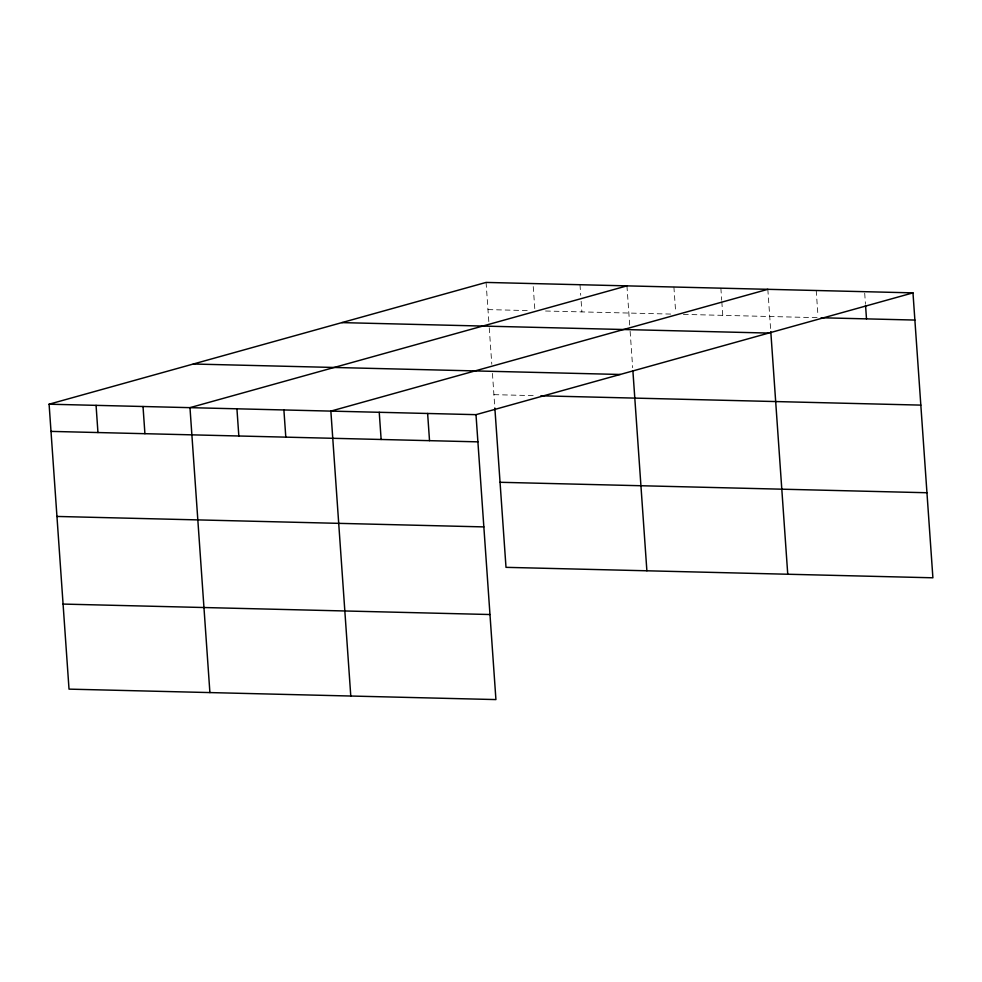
<?xml version="1.0" encoding="UTF-8"?>
<svg xmlns="http://www.w3.org/2000/svg" width="982" height="982" viewBox="0 0 982 982"><rect width="100%" height="100%" fill="white"/><g stroke="black" fill="none" stroke-linecap="round" stroke-linejoin="round"><path stroke-width="0.74" stroke-dasharray="4.91 3.68" d="M487.968 309.6L527.359 310.57M545.538 311.012L672.78 314.13M683.386 314.387L818.116 317.689M493.921 394.654L534.822 395.66M864.7 293.201L865.437 303.769M816.214 290.5L818.006 316.179M767.826 289.322L770.686 330.173M720.874 288.168L721.709 300.247M721.819 301.769L722.777 315.357M673.91 287.014L675.702 312.693M626.946 285.872L629.695 325.202M630.125 331.278L632.678 367.734M579.994 284.719L580.73 295.287M581.148 301.327L581.896 311.908M533.238 286.584L534.822 309.244M486.078 282.423L488.827 321.752M489.245 327.828L491.798 364.285M492.436 373.393L494.867 408.254"/><path stroke-width="1.47" d="M912.978 292.869L476 414.662L495.922 699.577L69.022 689.131L49.1 404.203L486.078 282.423L912.978 292.869L932.9 577.797L506 567.338L494.867 408.254M626.946 285.872L189.98 407.653L209.903 692.58M767.826 289.322L330.86 411.102L350.783 696.029M821.136 317.763L914.88 320.058M341.871 322.612L768.771 333.07M193.307 364.015L620.207 374.473M540.886 395.807L920.821 405.112M49.1 404.203L476 414.662M51.003 431.393L477.903 441.851M500.047 482.285L926.947 492.743M56.944 516.446L483.856 526.904M63.081 604.077L489.981 614.523M865.547 305.279L866.492 318.88M770.796 331.695L787.748 574.237M632.887 370.766L646.88 570.788M427.624 413.471L429.527 440.66M379.236 412.293L381.139 439.482M283.896 409.96L285.799 437.137M236.932 408.807L238.835 435.996M143.016 406.511L144.919 433.688M96.064 405.357L97.954 432.546"/></g></svg>
